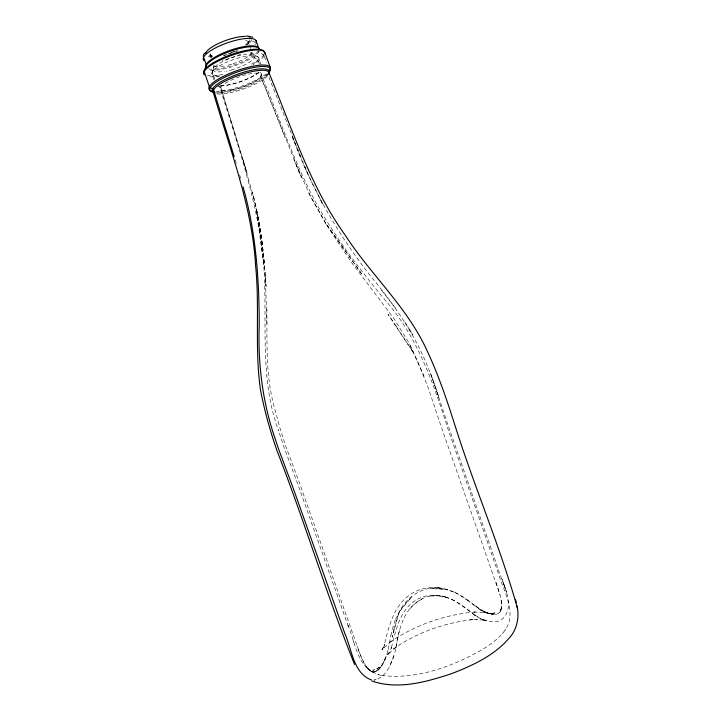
<?xml version="1.0" encoding="UTF-8"?>
<svg xmlns="http://www.w3.org/2000/svg" width="721" height="721" viewBox="0 0 721 721"><rect width="100%" height="100%" fill="white"/><g stroke="black" fill="none" stroke-linecap="round" stroke-linejoin="round"><path stroke-width="0.54" stroke-dasharray="3.6 2.7" d="M410.132 345.35L420.595 368.602L428.328 388.141L441.108 426.462L498.761 591.076A108.583 98.362 -74.3 0 1 499.437 593.32C502.735 601.062 503.79 617.329 491.506 614.085A38.682 34.581 -82.4 0 1 477.104 607.659M500.68 611.255L501.717 604.712M395.865 647.782C398.857 629.19 404.021 607.163 422.803 598.466C442.189 589.291 461.521 603.982 475.716 615.824L474.472 614.878L481.574 619.114L486.477 620.808L481.556 619.447L486.017 620.24L474.274 619.573M388.231 649.369L390.854 635.571M399.398 630.442L394.72 653.298L389.313 667.222M366.89 667.547A17.619 15.952 -71.2 0 0 370.297 670.981A11.139 10.085 -70.7 0 0 372.216 671.927C380.94 672.99 384.509 659.688 387.051 653.938M393.927 656.074C390.449 665.726 385.194 677.956 373.965 680.128L378.462 678.984M395.658 619.213L401.516 607.767A45.162 40.628 -75.9 0 1 420.253 591.247A45.171 40.637 -75.9 0 1 443.541 588.579L454.383 592.22M385.474 658.85L380.67 667.34L374.668 672.035M381.769 675.505C417.946 679.795 454.302 665.916 485.089 647.882C495.291 641.068 506.196 632.93 509.531 620.511C512.261 604.144 502.988 588.742 498.454 573.61L448.282 429.968C433.745 383.869 417.504 336.806 385.005 299.927C360.5 270.465 337.203 239.85 318.051 206.594C294.934 165.046 280.199 119.551 261.795 75.876L260.84 71.947M502.465 633.552L502.97 632.885M505.051 630.172L505.583 629.469M267.545 74.551L266.292 76.029L268.167 73.803M499.572 612.643L500.518 611.192A10.599 9.445 -80.3 0 0 501.194 609.074M409.735 608.83L415.801 603.098L422.803 598.466M377.84 670.07L381.103 666.303A41.196 37.609 -69.7 0 0 388.114 649.351M245.482 45.044L248.006 42.53L248.078 41.016L249.124 44.432M376.641 671.035L375.695 671.756L372.342 672.008L367.313 668.07M231.747 64.169L230.008 64.683M233.433 52.173L234.343 51.894M229.801 64.746L227.845 65.26M231.09 70.045L233.559 69.306A22.072 5.813 -19.4 0 0 252.323 60.14A22.072 5.813 -19.4 0 0 251.99 53.949L244.725 54.237L234.992 56.571A22.072 5.813 -19.4 0 0 215.939 65.917A22.072 5.813 -19.4 0 0 216.877 72.019L224.655 71.523M230.864 70.108L229.413 70.496M236.209 51.371L237.903 50.948M226.998 71.064L226.214 71.226M224.24 66.044L216.651 66.539A20.233 5.426 -19.4 0 1 214.227 65.809M472.453 619.681C444.397 622.818 416.783 632.587 393.585 648.792L396.235 646.926L387.06 655.182L390.052 651.748L388.141 654.217L391.746 647.359L391.034 649.224C395.748 630.37 400.362 606.127 420.595 597.763C428.463 594.555 437.503 594.446 445.569 597.042M469.56 619.862L477.545 619.366M480.465 610.056L488.523 613.463L495.796 614.202M430.816 595.988L438.909 595.907L445.632 597.069M373.893 672.179C367.016 670.99 364.168 663.464 361.518 657.732A106.519 95.893 -78.1 0 1 360.608 655.488L357.003 646.079M438.44 587.723C430.581 586.885 422.272 588.084 415.188 591.707C394.468 601.656 388.826 625.954 383.978 646.295L384.798 644.223L382.139 649.495L384.239 646.854L381.869 649.603L391.638 640.951L389.773 642.312C415.287 624.873 445.65 614.211 476.464 611.922L474.139 612.039L486.567 612.634L483.007 611.985L492.173 614.094L495.958 612.156L492.173 614.094L484.161 611.922M214.561 92.748L216.976 93.09A30.057 7.363 -19.4 0 0 244.239 87.493A30.057 7.363 -19.4 0 0 267.446 74.705M437.512 587.552L447.777 589.661C460.034 593.689 470.29 601.711 480.222 609.66L474.607 605.325L486.396 612.985L482.322 610.957L492.731 614.319M211.632 55.923L212.371 56.076L209.297 54.769L210.883 57.599M372.252 671.963L378.75 674.766M377.894 674.559L382.581 675.703M445.497 597.015C464.946 601.99 478.248 627.432 500.5 620.61C518.597 606.947 500.78 581.315 496.76 564.678L448.101 425.345L430.689 373.478L438.999 397.821L436.511 390.349A338.14 326.234 -41.4 0 0 432.077 378.21C419.018 340.51 396.559 307.353 371.243 276.873C337.572 234.217 310.544 186.523 291.816 135.476L308.128 174.662L323.107 204.908L319.232 197.527M372.099 671.837C356.246 662.211 354.867 640.798 348 625.413L348.703 627.504L297.611 483.602L284.218 447.858L278.36 429.959M467.253 600.106L477.032 607.767M367.052 667.889L372.342 672.008M218.048 85.718L219.382 86.844L218.905 86.439L220.878 90.558C240.751 154.808 263.877 219.463 264.76 287.553C265.914 335.544 261.543 384.572 278.549 430.608M381.616 290.248L396.162 309.12M366.863 667.574L362.14 659.156L359.391 652.298L299.639 483.331L285.94 446.714L280.081 428.472L273.61 404.634A172.535 159.855 80.2 0 1 270.979 392.747C265.634 364.222 267.338 335.022 266.815 306.182M252.062 52.453L253.404 54.102L258.28 57.31L261.525 66.161M404.67 321.791L412.836 334.932L408.744 328.28M325.829 223.87L308.867 193.3M424.119 376.362L413.475 352.371A183.242 178.718 -82.4 0 0 408.383 341.961L393.693 318.213L351.74 262.759L329.767 229.999L310.85 197.031L294.781 161.711M304.487 166.073L308.128 174.662M293.78 159.296L301.423 177.402L260.831 76.642A7.904 7.174 47.2 0 1 260.425 72.118M300.603 156.799L268.311 75.723M261.408 78.084L285.11 137.639M264.346 56.427L266.608 62.619M259.434 64.241L257.875 59.969L254.567 57.752A7.94 7.165 46.1 0 1 251.205 53.435L250.827 52.354M248.88 43.756L248.204 41.836L248.898 43.81M211.686 57.428L210.397 53.787A2.271 2.055 42 0 0 210.117 53.237M249.493 45.468L250.584 48.586M214.849 79.418L212.325 71.947L213.686 68.468A8.111 7.363 41.8 0 0 214.173 65.71M214.011 79.887L211.911 73.317L213.786 67.819L213.686 68.405L213.713 65.683L213.795 66.215M353.137 640.5L353.885 642.708M221.212 88.899L247.078 173.157L220.752 87.403A8.075 7.39 42.6 0 0 219.914 85.529M235.19 159.963L236.488 164.244M496.057 582.289L499.842 594.762M242.977 159.647L254.026 198.879M239.669 174.933L240.787 178.853M255.063 203.169L257.794 215.777M258.208 217.877L252.404 192.237C260.759 222.96 264.012 254.72 266.121 286.399L262.363 244.212L258.208 217.877L260.741 232.856M501.05 600.106L501.528 604.126A16.826 15.015 -80.1 0 1 501.23 609.083M261.065 235.073L263.399 254.125M263.94 259.353L264.463 264.823M265.373 275.9L266.887 324.486M454.419 592.13A98.813 88.341 -72.3 0 1 467.217 600.151M390.917 635.589A96.136 85.321 -77.2 0 1 395.568 619.177M218.941 75.912A24.604 6.408 -19.4 0 1 218.166 66.702A24.604 6.408 -19.4 0 1 250.719 55.67A24.604 6.408 -19.4 0 1 252.936 64.394M258.947 72.397A24.496 6.128 -19.4 0 1 220.905 85.808M259.073 72.172A24.739 6.192 -19.4 0 1 220.662 85.718M251.683 52.245A20.233 5.426 -19.4 0 1 231.964 64.097M223.916 55.859A20.233 5.426 -19.4 0 1 232.631 52.426M267.365 76.02A29.489 7.183 -19.4 0 1 243.166 89.053A29.489 7.183 -19.4 0 1 216.363 93.874M258.127 51.047A28.011 7.534 -19.4 0 1 235.794 64.313A28.011 7.534 -19.4 0 1 208.991 68.901M264.012 54.111A31.985 8.445 -19.4 0 1 250.16 64.818M222.825 74.425A31.985 8.445 -19.4 0 1 207.459 75.417M264.066 55.724A1.586 1.433 46.5 0 0 263.489 55.066L258.794 51.912A1.586 1.433 46.2 0 1 258.271 51.353M259.254 51.056A28.38 7.607 -19.4 0 1 237.353 64.89A28.38 7.607 -19.4 0 1 209.027 69.991M264.147 55.905A32.355 8.508 -19.4 0 1 253.188 64.421M219.563 76.111A32.355 8.508 -19.4 0 1 207.477 76.48M266.337 73.74A32.562 8.066 -19.4 0 1 215.994 91.486M267.59 73.83A31.994 7.886 -19.4 0 1 216.796 92.405M255.576 43.774A28.02 7.751 -19.4 0 1 254.928 44.684M240.85 54.057A28.02 7.751 -19.4 0 1 222.23 60.474M251.494 39.646A24.289 6.804 -19.4 0 1 246.807 45.171M237.344 50.488A24.289 6.804 -19.4 0 1 223.438 55.337M211.686 57.013A24.289 6.804 -19.4 0 1 206.485 55.877M255.099 42.836A3.821 3.443 45.5 0 0 250.917 41.124L249.214 41.557A2.235 2.01 45.3 0 0 247.934 44.134M249.718 39.565A22.414 6.282 -19.4 0 1 245.744 45.062M234.172 51.299A22.414 6.282 -19.4 0 1 228.196 53.453M212.605 56.238A22.414 6.282 -19.4 0 1 207.882 54.958M245.473 40.439A20.233 5.624 -19.4 0 1 247.483 44.792M211.514 56.797A20.233 5.624 -19.4 0 1 211.37 52.426M393.945 629.235L392.215 637.247L399.173 611.913L405.076 604.108L411.781 596.916L399.173 611.913L393.945 629.235M380.228 667.051L372.784 670.422L380.228 667.051M439.828 588.264L430.302 588.498L447.777 589.661L439.828 588.264M361.518 273.692L326.027 223.735L361.518 273.692M396.424 326.595L388.114 314.329L413.187 352.425L396.424 326.595M504.376 585.93L502.014 579.161L506.602 592.446L504.376 585.93M259.209 226.827L256.433 209.559L263.796 265.319L259.209 226.827M232 89.846A21.684 5.29 -19.4 0 0 261.353 74.732A21.684 5.29 -19.4 0 0 229.296 81.076A21.684 5.29 -19.4 0 0 232 89.846"/><path stroke-width="1.08" d="M268.545 73.2L269.393 71.821A1.577 1.433 47.2 0 0 269.501 70.532L269.248 69.838M246.122 36.05L249.214 36.293M371.712 680.065C353.182 673.495 352.1 649.621 345.008 634.011L293.05 487.766L279.469 451.49A289.382 259.641 80.1 0 1 275.107 438.593C262.345 401.885 257.848 363.06 259.218 324.333C259.163 278.099 255.802 231.387 243.022 186.757M250.52 36.555L252.819 37.285M372.09 681.075C398.055 690.015 426.345 681.985 451.436 673.693C474.076 665.041 497.553 654.001 512.397 634.065C517.11 626.54 518.886 617.446 517.561 608.695C500.437 547.284 474.887 488.261 455.618 427.472C447.191 400.813 438.296 374.271 426.273 348.982C406.347 306.272 370.405 274.241 345.071 234.983C310.003 186 291.834 127.905 268.969 72.839M354.588 664.51C326.334 594.194 304.577 521.211 276.927 450.58C270.177 430.825 264.418 410.691 260.542 390.16L260.488 389.8M264.76 52.363L270.186 67.134M256.018 40.583L258.596 47.928M213.416 92.766C230.089 149.95 252.287 206.548 255.667 266.635C259.812 307.714 254.558 349.252 260.542 390.16M234.208 156.745L213.578 89.774A1.613 1.478 42.4 0 0 212.623 88.701L210.253 87.647A1.613 1.478 42.3 0 1 209.315 86.619L204.232 71.613A1.622 1.478 41.8 0 1 204.25 70.577L206.206 65.602A1.622 1.478 41.7 0 0 206.215 64.548L203.61 57.166A3.893 3.524 41.9 0 1 205.864 52.678M515.623 599.737L516.227 602.486M516.957 605.919L517.561 608.695M213.56 92.63A29.489 7.183 -19.4 0 1 240.553 74.759A29.489 7.183 -19.4 0 1 268.572 74.308M206.269 67.522A28.011 7.534 -19.4 0 1 229.17 50.668A28.011 7.534 -19.4 0 1 258.83 48.622M204.34 73.903A31.985 8.445 -19.4 0 1 231.964 54.291A31.985 8.445 -19.4 0 1 264.31 53.201M205.882 67.945A28.38 7.607 -19.4 0 1 230.792 51.092A28.38 7.607 -19.4 0 1 259.515 49.461M204.322 74.966A32.355 8.508 -19.4 0 1 232.279 55.157A32.355 8.508 -19.4 0 1 264.986 54.021M211.127 90.864A32.562 8.066 -19.4 0 1 238.732 70.036A32.562 8.066 -19.4 0 1 268.717 71.514M214.101 91.414A32.562 8.066 -19.4 0 1 212.47 91.207M213.344 92.135A31.994 7.886 -19.4 0 1 237.633 71.911A31.994 7.886 -19.4 0 1 268.627 72.785M214.245 92.585A30.057 7.363 -19.4 0 1 237.254 74.353A30.057 7.363 -19.4 0 1 268.672 72.965M204.34 60.789A28.02 7.751 -19.4 0 1 227.683 42.719A28.02 7.751 -19.4 0 1 256.018 42.918M205.692 53.066A24.28 6.804 -19.4 0 1 221.338 42.188A24.28 6.804 -19.4 0 1 245.05 36.401M249.178 36.906A24.28 6.804 -19.4 0 1 250.106 37.294"/></g></svg>
